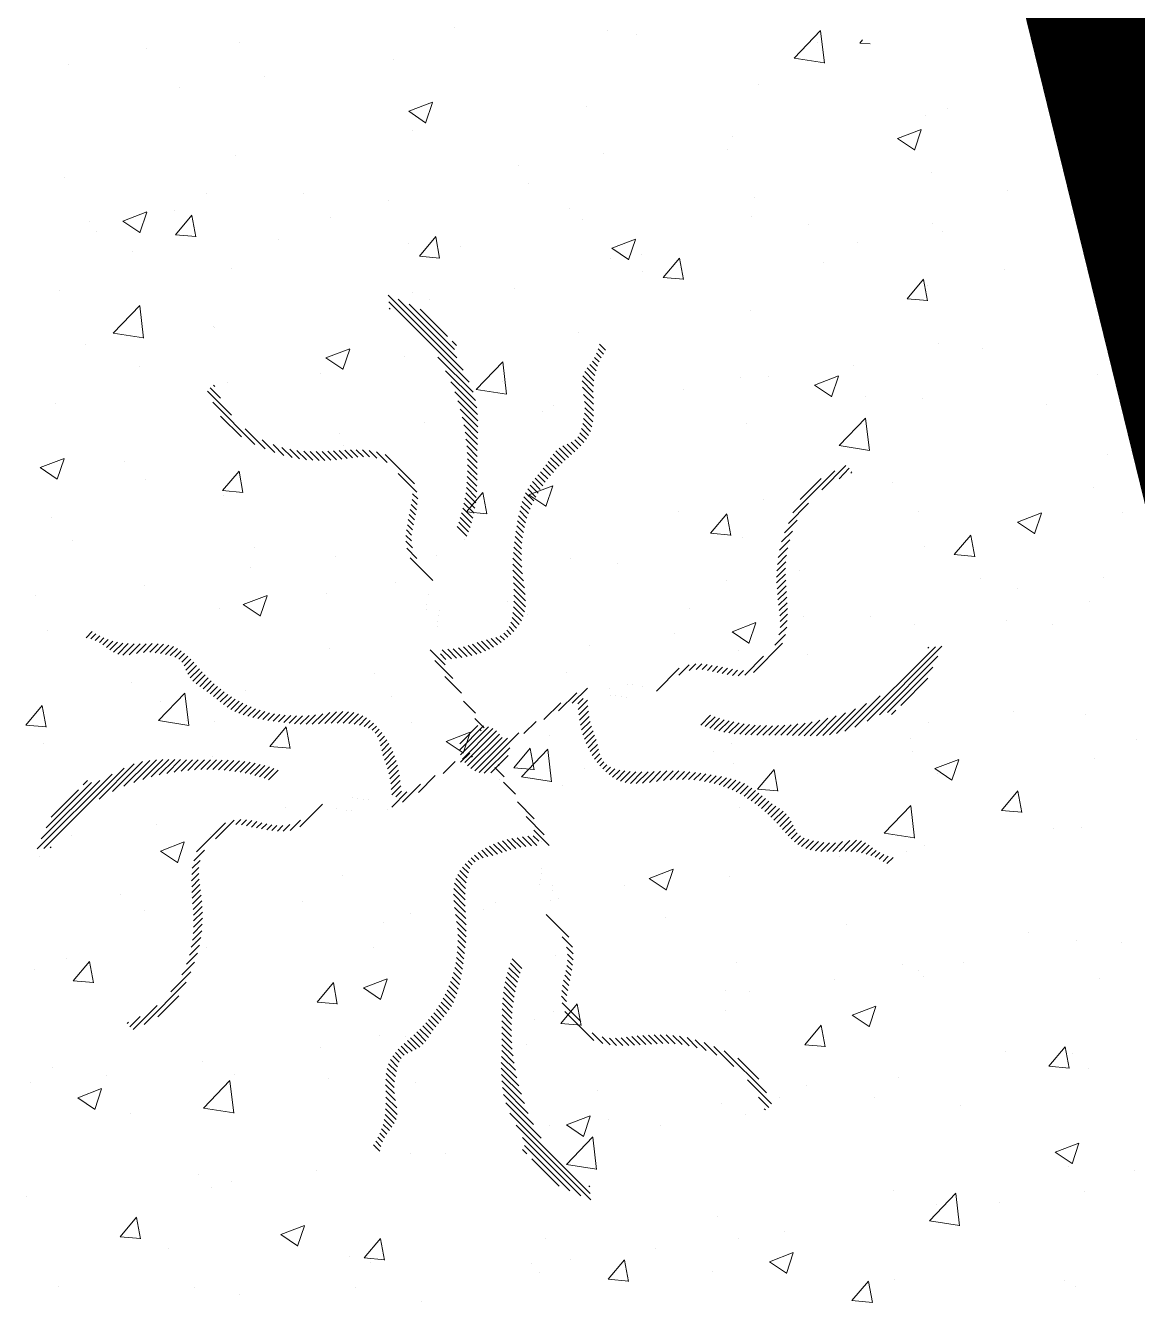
# Model space of a CAD drawing. Header units: metres. Extents: x -8 to 247, y -4 to 148.
# Drawn here: x 234.332 to 235.313, y 85.214 to 86.341 of the extents above; entities that cross this region are included whole.
import ezdxf

# ---------------------------------------------------------------- set-up
doc = ezdxf.new("R2010")
doc.units = ezdxf.units.M
doc.header["$LTSCALE"] = 5
doc.layers.add('800 Espace-vert', color=8, linetype='Continuous', lineweight=5)
doc.layers.add('801 ABRES JARDINS', color=8, linetype='Continuous', lineweight=0)
doc.layers.add('limite de propriété', color=7, linetype='Continuous')

# ---------------------------------------------------------------- blocks, each defined once
blk = doc.blocks.new('ARBRE')
at = {"layer": '800 Espace-vert', "color": 3}
for p, q in [((-0.0256, 0.6376), (-0.0256, 0.6376)), ((0.1097, 0.6343), (0.1097, 0.6343)), ((0.274, 0.6103), (0.2974, 0.6347)), ((0.3007, 0.606), (0.2974, 0.6345)), ((-0.215, 0.6242), (-0.215, 0.6242)), ((0.1346, 0.6308), (0.1346, 0.6308)), ((0.2947, 0.624), (0.2947, 0.624)), ((0.3321, 0.6236), (0.3344, 0.6264)), ((0.3321, 0.6236), (0.341, 0.6228)), ((-0.2974, 0.6185), (-0.2974, 0.6185)), ((-0.0797, 0.6093), (-0.0797, 0.6093)), ((0.274, 0.6103), (0.3007, 0.6062)), ((-0.3665, 0.605), (-0.3665, 0.605)), ((-0.1934, 0.5944), (-0.1934, 0.5944)), ((0.2428, 0.5872), (0.2428, 0.5872)), ((-0.2685, 0.5845), (-0.2685, 0.5845)), ((-0.066, 0.5634), (-0.045, 0.5715)), ((-0.0511, 0.5531), (-0.045, 0.5712)), ((0.0912, 0.568), (0.0912, 0.568)), ((0.409, 0.5658), (0.409, 0.5658)), ((-0.066, 0.5634), (-0.0511, 0.5533)), ((0.39, 0.5596), (0.39, 0.5596)), ((-0.0628, 0.5468), (-0.0628, 0.5468)), ((0.3651, 0.5394), (0.3861, 0.5474)), ((0.3801, 0.5291), (0.3862, 0.5472)), ((0.2195, 0.5408), (0.2195, 0.5408)), ((0.3651, 0.5394), (0.3801, 0.5293)), ((-0.2186, 0.5243), (-0.2186, 0.5243)), ((0.1059, 0.5258), (0.1059, 0.5258)), ((0.2151, 0.5296), (0.2151, 0.5296)), ((0.0308, 0.516), (0.0308, 0.516)), ((0.3949, 0.5098), (0.3949, 0.5098)), ((-0.3701, 0.5051), (-0.3701, 0.5051)), ((0.0401, 0.4996), (0.0401, 0.4996)), ((-0.2441, 0.491), (-0.2441, 0.491)), ((-0.1587, 0.491), (-0.1587, 0.491)), ((0.2391, 0.4873), (0.2391, 0.4873)), ((0.4619, 0.4938), (0.4619, 0.4938)), ((-0.3181, 0.4666), (-0.2971, 0.4747)), ((-0.3031, 0.4563), (-0.2971, 0.4745)), ((-0.2723, 0.4761), (-0.2723, 0.4761)), ((-0.084, 0.4843), (-0.084, 0.4843)), ((0.0762, 0.4775), (0.0762, 0.4775)), ((-0.3474, 0.4662), (-0.3474, 0.4662)), ((-0.3181, 0.4666), (-0.3031, 0.4566)), ((-0.2718, 0.4544), (-0.2573, 0.4717)), ((-0.2539, 0.4526), (-0.2573, 0.4714)), ((-0.1349, 0.4695), (-0.1349, 0.4695)), ((0.0876, 0.4681), (0.0876, 0.4681)), ((0.2363, 0.4707), (0.2363, 0.4707)), ((0.2869, 0.4637), (0.2869, 0.4637)), ((0.3965, 0.464), (0.3965, 0.464)), ((0.5188, 0.4723), (0.5188, 0.4723)), ((-0.341, 0.4575), (-0.341, 0.4575)), ((-0.2718, 0.4544), (-0.2539, 0.4529)), ((-0.0566, 0.4356), (-0.0422, 0.4529)), ((-0.0387, 0.4338), (-0.0422, 0.4526)), ((0.4052, 0.4573), (0.4052, 0.4573)), ((-0.1809, 0.4507), (-0.1809, 0.4507)), ((-0.0664, 0.447), (-0.0664, 0.447)), ((-0.0207, 0.444), (-0.0207, 0.444)), ((0.1131, 0.4426), (0.1341, 0.4507)), ((0.1131, 0.4426), (0.128, 0.4326)), ((0.128, 0.4323), (0.1341, 0.4504)), ((0.3301, 0.4474), (0.3301, 0.4474)), ((-0.3098, 0.4395), (-0.3098, 0.4395)), ((-0.0566, 0.4356), (-0.0387, 0.434)), ((0.112, 0.4337), (0.112, 0.4337)), ((0.1394, 0.4372), (0.1394, 0.4372)), ((0.1585, 0.4168), (0.173, 0.434)), ((0.1765, 0.415), (0.173, 0.4338)), ((0.2996, 0.4304), (0.2996, 0.4304)), ((0.5453, 0.431), (0.5453, 0.431)), ((-0.2223, 0.4245), (-0.2223, 0.4245)), ((0.1406, 0.4225), (0.1406, 0.4225)), ((0.4597, 0.4237), (0.4597, 0.4237)), ((0.5442, 0.4186), (0.5652, 0.4267)), ((0.5442, 0.4186), (0.5591, 0.4085)), ((0.5591, 0.4083), (0.5652, 0.4264)), ((0.027, 0.4075), (0.027, 0.4075)), ((0.1585, 0.4168), (0.1765, 0.4152)), ((0.3737, 0.398), (0.3882, 0.4152)), ((0.3917, 0.3962), (0.3882, 0.415)), ((0.3913, 0.4099), (0.3913, 0.4099)), ((-0.3738, 0.4053), (-0.3738, 0.4053)), ((-0.063, 0.4037), (-0.063, 0.4037)), ((-0.0481, 0.3976), (-0.0481, 0.3976)), ((0.3737, 0.398), (0.3917, 0.3964)), ((-0.3266, 0.3678), (-0.3032, 0.3921)), ((-0.2999, 0.3634), (-0.3032, 0.3919)), ((0.2355, 0.3874), (0.2355, 0.3874)), ((0.5765, 0.3888), (0.5765, 0.3888)), ((-0.2379, 0.3736), (-0.2379, 0.3736)), ((-0.2376, 0.3727), (-0.2376, 0.3727)), ((-0.3266, 0.3678), (-0.2999, 0.3636)), ((0.0839, 0.3682), (0.0839, 0.3682)), ((-0.3512, 0.3577), (-0.3512, 0.3577)), ((-0.139, 0.3459), (-0.118, 0.3539)), ((-0.1241, 0.3356), (-0.118, 0.3537)), ((0.4015, 0.3587), (0.4015, 0.3587)), ((0.4399, 0.3539), (0.4399, 0.3539)), ((-0.3038, 0.3385), (-0.3038, 0.3385)), ((-0.139, 0.3459), (-0.1241, 0.3358)), ((-0.0701, 0.3471), (-0.0701, 0.3471)), ((-0.0064, 0.3181), (0.017, 0.3425)), ((0.0203, 0.3138), (0.017, 0.3423)), ((0.3262, 0.339), (0.3262, 0.339)), ((-0.1437, 0.3318), (-0.1437, 0.3318)), ((0.2266, 0.3287), (0.2266, 0.3287)), ((0.2511, 0.3291), (0.2511, 0.3291)), ((0.2921, 0.3218), (0.3132, 0.3299)), ((0.3071, 0.3115), (0.3132, 0.3297)), ((0.5417, 0.3312), (0.5417, 0.3312)), ((-0.2259, 0.3246), (-0.2259, 0.3246)), ((-0.0064, 0.3181), (0.0203, 0.314)), ((0.0165, 0.325), (0.0165, 0.325)), ((0.1766, 0.3182), (0.1766, 0.3182)), ((0.2921, 0.3218), (0.3071, 0.3118)), ((-0.3774, 0.3054), (-0.3774, 0.3054)), ((0.3368, 0.3115), (0.3368, 0.3115)), ((0.3876, 0.3101), (0.3876, 0.3101)), ((0.4969, 0.3047), (0.4969, 0.3047)), ((0.0516, 0.2987), (0.0516, 0.2987)), ((0.0617, 0.3042), (0.0617, 0.3042)), ((-0.0519, 0.2892), (-0.0519, 0.2892)), ((0.2318, 0.2876), (0.2318, 0.2876)), ((0.3138, 0.2685), (0.3371, 0.2928)), ((0.3404, 0.2641), (0.3371, 0.2926)), ((-0.127, 0.2793), (-0.127, 0.2793)), ((-0.1233, 0.2687), (-0.1233, 0.2687)), ((0.0803, 0.2684), (0.0803, 0.2684)), ((0.3138, 0.2685), (0.3404, 0.2643)), ((0.5504, 0.2606), (0.5504, 0.2606)), ((-0.3911, 0.2491), (-0.3701, 0.2572)), ((-0.3911, 0.2491), (-0.3761, 0.239)), ((-0.3761, 0.2388), (-0.37, 0.2569)), ((-0.3165, 0.2544), (-0.3165, 0.2544)), ((-0.2983, 0.2386), (-0.2983, 0.2386)), ((-0.2302, 0.2288), (-0.2157, 0.246)), ((-0.2123, 0.227), (-0.2157, 0.2458)), ((-0.0737, 0.2472), (-0.0737, 0.2472)), ((-0.2302, 0.2288), (-0.2123, 0.2272)), ((-0.015, 0.21), (-0.0005, 0.2272)), ((0.0029, 0.2082), (-0.0005, 0.227)), ((0.0401, 0.2251), (0.0611, 0.2331)), ((0.055, 0.2148), (0.0611, 0.2329)), ((0.3609, 0.2356), (0.3609, 0.2356)), ((0.538, 0.2313), (0.538, 0.2313)), ((-0.2296, 0.2247), (-0.2296, 0.2247)), ((0.0401, 0.2251), (0.055, 0.215)), ((0.2473, 0.2207), (0.2473, 0.2207)), ((-0.3811, 0.2055), (-0.3811, 0.2055)), ((-0.015, 0.21), (0.0029, 0.2084)), ((0.1722, 0.2108), (0.1722, 0.2108)), ((0.2002, 0.1911), (0.2146, 0.2084)), ((0.2181, 0.1893), (0.2146, 0.2081)), ((0.384, 0.2102), (0.384, 0.2102)), ((0.4712, 0.201), (0.4922, 0.2091)), ((0.4861, 0.1907), (0.4922, 0.2089)), ((0.5641, 0.2098), (0.5641, 0.2098)), ((0.4712, 0.201), (0.4861, 0.191)), ((-0.3622, 0.1852), (-0.3622, 0.1852)), ((-0.0172, 0.1858), (-0.0172, 0.1858)), ((0.2002, 0.1911), (0.2181, 0.1896)), ((0.2282, 0.1877), (0.2282, 0.1877)), ((0.4153, 0.1723), (0.4298, 0.1895)), ((0.4333, 0.1705), (0.4298, 0.1893)), ((-0.2021, 0.1785), (-0.2021, 0.1785)), ((-0.1309, 0.1709), (-0.1309, 0.1709)), ((-0.0419, 0.1717), (-0.0419, 0.1717)), ((0.3891, 0.1797), (0.3891, 0.1797)), ((0.4153, 0.1723), (0.4333, 0.1707)), ((-0.206, 0.161), (-0.206, 0.161)), ((0.0766, 0.1685), (0.0766, 0.1685)), ((0.1182, 0.1649), (0.1182, 0.1649)), ((0.2784, 0.1582), (0.2784, 0.1582)), ((-0.0774, 0.1474), (-0.0774, 0.1474)), ((0.2142, 0.1497), (0.2142, 0.1497)), ((0.4385, 0.1514), (0.4385, 0.1514)), ((0.5466, 0.1521), (0.5466, 0.1521)), ((-0.3954, 0.136), (-0.3954, 0.136)), ((-0.299, 0.1449), (-0.299, 0.1449)), ((-0.212, 0.1283), (-0.191, 0.1364)), ((-0.1971, 0.118), (-0.191, 0.1361)), ((-0.1388, 0.1382), (-0.1388, 0.1382)), ((0.4715, 0.1422), (0.4715, 0.1422)), ((-0.2332, 0.1249), (-0.2332, 0.1249)), ((-0.212, 0.1283), (-0.1971, 0.1182)), ((0.0213, 0.1314), (0.0213, 0.1314)), ((0.1815, 0.1246), (0.1815, 0.1246)), ((0.5344, 0.1314), (0.5344, 0.1314)), ((0.0392, 0.1197), (0.0392, 0.1197)), ((0.282, 0.1173), (0.282, 0.1173)), ((0.3416, 0.1179), (0.3416, 0.1179)), ((0.461, 0.1139), (0.461, 0.1139)), ((-0.3847, 0.1057), (-0.3847, 0.1057)), ((0.1684, 0.1023), (0.1684, 0.1023)), ((0.2192, 0.1043), (0.2402, 0.1124)), ((0.2192, 0.1043), (0.2341, 0.0942)), ((0.2341, 0.094), (0.2402, 0.1121)), ((0.3803, 0.1103), (0.3803, 0.1103)), ((0.5018, 0.1111), (0.5018, 0.1111)), ((0.0933, 0.0925), (0.0933, 0.0925)), ((-0.1357, 0.0897), (-0.1357, 0.0897)), ((0.2245, 0.0878), (0.2245, 0.0878)), ((0.2861, 0.0838), (0.2861, 0.0838)), ((0.073, 0.0686), (0.073, 0.0686)), ((-0.3107, 0.0596), (-0.3107, 0.0596)), ((-0.0962, 0.0675), (-0.0962, 0.0675)), ((-0.2868, 0.0259), (-0.2634, 0.0502)), ((-0.2601, 0.0215), (-0.2634, 0.05)), ((-0.2098, 0.0526), (-0.2098, 0.0526)), ((-0.081, 0.0475), (-0.081, 0.0475)), ((0.1111, 0.0538), (0.1111, 0.0538)), ((-0.4037, 0.022), (-0.3893, 0.0392)), ((-0.3858, 0.0201), (-0.3893, 0.039)), ((-0.2849, 0.0427), (-0.2849, 0.0427)), ((-0.2868, 0.0259), (-0.2601, 0.0217)), ((-0.2618, 0.026), (-0.2618, 0.026)), ((-0.2369, 0.025), (-0.2369, 0.025)), ((-0.0639, 0.0238), (-0.0639, 0.0238)), ((0.3926, 0.0239), (0.3926, 0.0239)), ((0.4677, 0.0338), (0.4677, 0.0338)), ((0.5307, 0.0316), (0.5307, 0.0316)), ((-0.4037, 0.022), (-0.3858, 0.0204)), ((-0.1886, 0.0031), (-0.1741, 0.0204)), ((-0.1706, 0.0013), (-0.1741, 0.0201)), ((-0.1016, 0.0192), (-0.1016, 0.0192)), ((-0.0329, 0.0075), (-0.0119, 0.0156)), ((-0.018, -0.0028), (-0.0119, 0.0154)), ((0.0585, 0.0124), (0.0585, 0.0124)), ((-0.3884, 0.0058), (-0.3884, 0.0058)), ((-0.1886, 0.0031), (-0.1706, 0.0016)), ((-0.0329, 0.0075), (-0.018, -0.0025)), ((0.0266, -0.0157), (0.0411, 0.0015)), ((0.0334, -0.0238), (0.0567, 0.0006)), ((0.0446, -0.0175), (0.0411, 0.0013)), ((0.06, -0.0281), (0.0567, 0.0004)), ((0.2187, 0.0057), (0.2187, 0.0057)), ((0.3767, 0.0105), (0.3767, 0.0105)), ((0.5756, 0.0089), (0.5756, 0.0089)), ((-0.2388, -0.0062), (-0.2388, -0.0062)), ((0.2031, -0.001), (0.2031, -0.001)), ((0.3788, -0.0011), (0.3788, -0.0011)), ((0.3982, -0.0165), (0.4192, -0.0084)), ((0.4132, -0.0268), (0.4192, -0.0087)), ((0.539, -0.0079), (0.539, -0.0079)), ((0.0266, -0.0157), (0.0446, -0.0173)), ((0.0895, -0.016), (0.0895, -0.016)), ((0.2209, -0.012), (0.2209, -0.012)), ((0.2418, -0.0345), (0.2563, -0.0173)), ((0.2597, -0.0363), (0.2563, -0.0175)), ((0.3982, -0.0165), (0.4131, -0.0266)), ((0.4006, -0.0211), (0.4006, -0.0211)), ((0.0144, -0.0259), (0.0144, -0.0259)), ((0.0334, -0.0238), (0.06, -0.0279)), ((0.0693, -0.0312), (0.0693, -0.0312)), ((0.2418, -0.0345), (0.2597, -0.0361)), ((0.457, -0.0533), (0.4714, -0.0361)), ((0.4749, -0.0552), (0.4714, -0.0364)), ((-0.1751, -0.0508), (-0.1751, -0.0508)), ((-0.0847, -0.0524), (-0.0847, -0.0524)), ((0.2257, -0.0512), (0.2257, -0.0512)), ((0.3535, -0.0734), (0.3769, -0.0491)), ((0.3802, -0.0778), (0.3769, -0.0493)), ((0.457, -0.0533), (0.4749, -0.0549)), ((-0.2887, -0.0658), (-0.2887, -0.0658)), ((-0.3638, -0.0757), (-0.3638, -0.0757)), ((-0.2405, -0.0749), (-0.2405, -0.0749)), ((0.3535, -0.0734), (0.3802, -0.0776)), ((0.5024, -0.0696), (0.5024, -0.0696)), ((0.5271, -0.0683), (0.5271, -0.0683)), ((-0.285, -0.0892), (-0.264, -0.0812)), ((-0.285, -0.0892), (-0.2701, -0.0993)), ((-0.2701, -0.0995), (-0.264, -0.0814)), ((0.0507, -0.0812), (0.0507, -0.0812)), ((0.373, -0.0894), (0.373, -0.0894)), ((0.3887, -0.0845), (0.3887, -0.0845)), ((-0.392, -0.0941), (-0.392, -0.0941)), ((0.3136, -0.0944), (0.3136, -0.0944)), ((-0.1242, -0.1112), (-0.1242, -0.1112)), ((0.1462, -0.1133), (0.1672, -0.1052)), ((0.1611, -0.1236), (0.1672, -0.1054)), ((0.2172, -0.1119), (0.2172, -0.1119)), ((0.1242, -0.1193), (0.1242, -0.1193)), ((0.1462, -0.1133), (0.1611, -0.1233)), ((-0.3202, -0.1273), (-0.3202, -0.1273)), ((-0.16, -0.1341), (-0.16, -0.1341)), ((0.0106, -0.1343), (0.0106, -0.1343)), ((0.0657, -0.1311), (0.0657, -0.1311)), ((-0.2992, -0.1413), (-0.2992, -0.1413)), ((-0.0645, -0.1442), (-0.0645, -0.1442)), ((0.0001, -0.1409), (0.0001, -0.1409)), ((-0.0883, -0.1522), (-0.0883, -0.1522)), ((0.1603, -0.1476), (0.1603, -0.1476)), ((0.3204, -0.1544), (0.3204, -0.1544)), ((-0.2569, -0.1676), (-0.2569, -0.1676)), ((0.4805, -0.1612), (0.4805, -0.1612)), ((0.5234, -0.1682), (0.5234, -0.1682)), ((-0.254, -0.1691), (-0.254, -0.1691)), ((-0.2441, -0.1747), (-0.2441, -0.1747)), ((-0.0968, -0.1744), (-0.0968, -0.1744)), ((0.5632, -0.1701), (0.5632, -0.1701)), ((-0.3676, -0.1841), (-0.3676, -0.1841)), ((-0.3621, -0.2037), (-0.3476, -0.1865)), ((-0.3442, -0.2055), (-0.3476, -0.1867)), ((0.0634, -0.1812), (0.0634, -0.1812)), ((0.2235, -0.1879), (0.2235, -0.1879)), ((0.3694, -0.1893), (0.3694, -0.1893)), ((0.4234, -0.1879), (0.4234, -0.1879)), ((-0.3957, -0.1939), (-0.3957, -0.1939)), ((-0.1059, -0.21), (-0.0849, -0.202)), ((-0.091, -0.2203), (-0.0849, -0.2022)), ((0.3098, -0.2028), (0.3098, -0.2028)), ((0.3837, -0.1947), (0.3837, -0.1947)), ((0.3882, -0.2001), (0.3882, -0.2001)), ((0.5438, -0.2015), (0.5438, -0.2015)), ((-0.3621, -0.2037), (-0.3442, -0.2053)), ((-0.1469, -0.2225), (-0.1325, -0.2053)), ((-0.129, -0.2243), (-0.1325, -0.2055)), ((-0.1059, -0.21), (-0.091, -0.2201)), ((0.2136, -0.2118), (0.2136, -0.2118)), ((0.2347, -0.2127), (0.2347, -0.2127)), ((-0.1469, -0.2225), (-0.129, -0.2241)), ((0.0682, -0.2414), (0.0827, -0.2241)), ((0.0862, -0.2432), (0.0827, -0.2244)), ((0.0621, -0.231), (0.0621, -0.231)), ((0.2133, -0.2302), (0.2133, -0.2302)), ((0.3252, -0.234), (0.3462, -0.226)), ((0.3252, -0.234), (0.3402, -0.2441)), ((0.3402, -0.2443), (0.3462, -0.2262)), ((0.0453, -0.2377), (0.0453, -0.2377)), ((0.0682, -0.2414), (0.0862, -0.2429)), ((0.2834, -0.2602), (0.2979, -0.2429)), ((0.3014, -0.262), (0.2979, -0.2432)), ((-0.092, -0.2521), (-0.092, -0.2521)), ((-0.0684, -0.2526), (-0.0684, -0.2526)), ((-0.1435, -0.2625), (-0.1435, -0.2625)), ((0.0383, -0.2602), (0.0383, -0.2602)), ((0.2834, -0.2602), (0.3014, -0.2617)), ((0.4601, -0.266), (0.4601, -0.266)), ((0.4986, -0.279), (0.5131, -0.2618)), ((0.5165, -0.2808), (0.5131, -0.262)), ((0.5198, -0.268), (0.5198, -0.268)), ((-0.3799, -0.2798), (-0.3799, -0.2798)), ((-0.2478, -0.2746), (-0.2478, -0.2746)), ((0.4986, -0.279), (0.5165, -0.2806)), ((0.534, -0.2813), (0.534, -0.2813)), ((-0.3329, -0.2875), (-0.3329, -0.2875)), ((-0.247, -0.316), (-0.2237, -0.2917)), ((-0.2204, -0.3203), (-0.2237, -0.2919)), ((-0.2197, -0.2866), (-0.2197, -0.2866)), ((-0.1366, -0.2902), (-0.1366, -0.2902)), ((0.3658, -0.2892), (0.3658, -0.2892)), ((-0.3993, -0.2938), (-0.3993, -0.2938)), ((-0.358, -0.3068), (-0.337, -0.2987)), ((-0.343, -0.3171), (-0.337, -0.299)), ((-0.0596, -0.2933), (-0.0596, -0.2933)), ((0.1006, -0.3001), (0.1006, -0.3001)), ((0.2852, -0.296), (0.2852, -0.296)), ((-0.358, -0.3068), (-0.3431, -0.3168)), ((0.2099, -0.3116), (0.2099, -0.3116)), ((0.2607, -0.3069), (0.2607, -0.3069)), ((0.3445, -0.3062), (0.3445, -0.3062)), ((0.4209, -0.3136), (0.4209, -0.3136)), ((-0.3116, -0.3203), (-0.3116, -0.3203)), ((-0.247, -0.316), (-0.2204, -0.3202)), ((0.0732, -0.3308), (0.0942, -0.3227)), ((0.0881, -0.3411), (0.0942, -0.323)), ((0.1102, -0.3261), (0.1102, -0.3261)), ((0.2309, -0.3212), (0.2309, -0.3212)), ((0.0584, -0.3309), (0.0584, -0.3309)), ((0.0732, -0.3308), (0.0881, -0.3409)), ((0.1558, -0.331), (0.1558, -0.331)), ((0.0731, -0.3657), (0.0965, -0.3413)), ((0.0998, -0.37), (0.0965, -0.3415)), ((0.5043, -0.3548), (0.5253, -0.3468)), ((0.5192, -0.3651), (0.5253, -0.347)), ((-0.0956, -0.352), (-0.0956, -0.352)), ((-0.0647, -0.3561), (-0.0647, -0.3561)), ((-0.0337, -0.356), (-0.0337, -0.356)), ((0.5043, -0.3548), (0.5192, -0.3649)), ((-0.1473, -0.3709), (-0.1473, -0.3709)), ((0.0731, -0.3657), (0.0998, -0.3698)), ((0.5161, -0.3679), (0.5161, -0.3679)), ((0.5747, -0.371), (0.5747, -0.371)), ((-0.2514, -0.3745), (-0.2514, -0.3745)), ((-0.2224, -0.3808), (-0.2224, -0.3808)), ((-0.403, -0.3937), (-0.403, -0.3937)), ((-0.2397, -0.3861), (-0.2397, -0.3861)), ((0.3621, -0.389), (0.3621, -0.389)), ((0.3933, -0.4153), (0.4167, -0.391)), ((0.42, -0.4197), (0.4167, -0.3912)), ((0.5302, -0.3897), (0.5302, -0.3897)), ((0.3997, -0.401), (0.3997, -0.401)), ((0.4551, -0.3996), (0.4551, -0.3996)), ((-0.3205, -0.4294), (-0.306, -0.4121)), ((-0.3026, -0.4312), (-0.306, -0.4124)), ((0.2063, -0.4115), (0.2063, -0.4115)), ((0.3933, -0.4153), (0.42, -0.4195)), ((-0.1789, -0.4276), (-0.1579, -0.4195)), ((-0.1789, -0.4276), (-0.164, -0.4376)), ((-0.164, -0.4379), (-0.1579, -0.4197)), ((0.2656, -0.4245), (0.2656, -0.4245)), ((-0.3205, -0.4294), (-0.3026, -0.4309)), ((-0.1053, -0.4482), (-0.0908, -0.431)), ((-0.0874, -0.45), (-0.0908, -0.4312)), ((0.0548, -0.4307), (0.0548, -0.4307)), ((0.152, -0.4395), (0.152, -0.4395)), ((0.2248, -0.4311), (0.2248, -0.4311)), ((-0.2781, -0.4399), (-0.2781, -0.4399)), ((-0.118, -0.4466), (-0.118, -0.4466)), ((-0.1053, -0.4482), (-0.0874, -0.4498)), ((0.0769, -0.4494), (0.0769, -0.4494)), ((0.1099, -0.467), (0.1243, -0.4498)), ((0.1278, -0.4688), (0.1243, -0.45)), ((0.2522, -0.4516), (0.2732, -0.4435)), ((0.2672, -0.4619), (0.2732, -0.4438)), ((-0.0993, -0.4518), (-0.0993, -0.4518)), ((0.0421, -0.4534), (0.0421, -0.4534)), ((0.0498, -0.4611), (0.0498, -0.4611)), ((0.2023, -0.4602), (0.2023, -0.4602)), ((0.2522, -0.4516), (0.2672, -0.4617)), ((-0.375, -0.4734), (-0.375, -0.4734)), ((0.1099, -0.467), (0.1278, -0.4686)), ((0.325, -0.4858), (0.3395, -0.4686)), ((0.343, -0.4876), (0.3395, -0.4688)), ((0.3624, -0.4669), (0.3624, -0.4669)), ((0.5125, -0.4678), (0.5125, -0.4678)), ((-0.2551, -0.4743), (-0.2551, -0.4743)), ((-0.2149, -0.4802), (-0.2149, -0.4802)), ((-0.1126, -0.4743), (-0.1126, -0.4743)), ((0.5226, -0.4737), (0.5226, -0.4737)), ((-0.0547, -0.4869), (-0.0547, -0.4869)), ((0.325, -0.4858), (0.343, -0.4874))]:
    blk.add_line(p, q, dxfattribs=at)
at = {"layer": '801 ABRES JARDINS', "color": 3}
for p, q in [((-0.018, 0.3351), (-0.0841, 0.4012)), ((-0.0127, 0.3245), (-0.0836, 0.3954)), ((-0.0236, 0.346), (-0.0752, 0.3976)), ((-0.0824, 0.3888), (-0.0832, 0.3896)), ((-0.0279, 0.3556), (-0.0656, 0.3933)), ((-0.0318, 0.3648), (-0.0559, 0.3889)), ((-0.0256, 0.3533), (-0.0279, 0.3556)), ((-0.0238, 0.3568), (-0.0276, 0.3606)), ((0.1038, 0.3459), (0.0997, 0.3499)), ((0.1057, 0.3493), (0.1011, 0.3539)), ((0.1077, 0.3526), (0.1022, 0.358)), ((-0.0091, 0.3156), (-0.0402, 0.3466)), ((0.0993, 0.3345), (0.0937, 0.34)), ((0.1006, 0.3385), (0.096, 0.3431)), ((0.1021, 0.3423), (0.098, 0.3463)), ((-0.0071, 0.3082), (-0.0335, 0.3346)), ((0.097, 0.3208), (0.0877, 0.3301)), ((0.0974, 0.3257), (0.0894, 0.3338)), ((0.0982, 0.3302), (0.0915, 0.337)), ((-0.2222, 0.2953), (-0.2434, 0.3165)), ((-0.2319, 0.3104), (-0.2411, 0.3195)), ((-0.2369, 0.3207), (-0.2381, 0.3218)), ((-0.006, 0.3018), (-0.0289, 0.3247)), ((-0.0054, 0.296), (-0.0254, 0.316)), ((0.0968, 0.3157), (0.0869, 0.3256)), ((0.0969, 0.3104), (0.0872, 0.32)), ((-0.2018, 0.2696), (-0.2388, 0.3067)), ((-0.0051, 0.2904), (-0.0227, 0.308)), ((0.097, 0.305), (0.0883, 0.3136)), ((0.097, 0.2996), (0.0892, 0.3074)), ((-0.2136, 0.2761), (-0.2321, 0.2946)), ((-0.0051, 0.285), (-0.0206, 0.3005)), ((-0.0051, 0.2798), (-0.0188, 0.2935)), ((0.0964, 0.2896), (0.089, 0.297)), ((0.0969, 0.2945), (0.0894, 0.3019)), ((-0.1925, 0.2657), (-0.2102, 0.2833)), ((-0.0053, 0.2746), (-0.0174, 0.2868)), ((0.0927, 0.2774), (0.0865, 0.2837)), ((0.0944, 0.281), (0.0875, 0.2879)), ((0.0956, 0.2851), (0.0883, 0.2924)), ((-0.184, 0.2624), (-0.1952, 0.2736)), ((-0.0054, 0.2694), (-0.0163, 0.2804)), ((-0.0055, 0.2642), (-0.0155, 0.2742)), ((0.0833, 0.2656), (0.0773, 0.2716)), ((0.0859, 0.2683), (0.0806, 0.2736)), ((0.0884, 0.2711), (0.0832, 0.2763)), ((0.0907, 0.2741), (0.0851, 0.2797)), ((-0.1761, 0.2598), (-0.1857, 0.2695)), ((-0.1689, 0.2579), (-0.1779, 0.2669)), ((-0.1624, 0.2567), (-0.1709, 0.2653)), ((-0.1563, 0.2559), (-0.1646, 0.2642)), ((-0.1506, 0.2555), (-0.1586, 0.2636)), ((-0.1451, 0.2554), (-0.153, 0.2633)), ((-0.1399, 0.2554), (-0.1477, 0.2632)), ((-0.1348, 0.2556), (-0.1425, 0.2634)), ((-0.1298, 0.256), (-0.1375, 0.2636)), ((-0.125, 0.2565), (-0.1325, 0.264)), ((-0.1203, 0.257), (-0.1275, 0.2643)), ((-0.1156, 0.2577), (-0.1225, 0.2646)), ((-0.1109, 0.2582), (-0.1175, 0.2648)), ((-0.1059, 0.2586), (-0.1123, 0.2649)), ((-0.1005, 0.2585), (-0.1068, 0.2648)), ((-0.0941, 0.2574), (-0.101, 0.2643)), ((-0.0851, 0.2537), (-0.0945, 0.2631)), ((-0.061, 0.2349), (-0.0867, 0.2606)), ((-0.0056, 0.259), (-0.0148, 0.2682)), ((-0.0056, 0.2537), (-0.0144, 0.2625)), ((0.0694, 0.253), (0.0614, 0.2609)), ((0.0721, 0.2556), (0.0639, 0.2638)), ((0.0749, 0.2581), (0.0667, 0.2662)), ((0.0777, 0.2606), (0.0701, 0.2682)), ((0.0805, 0.2631), (0.0737, 0.2699)), ((-0.0056, 0.2484), (-0.0141, 0.2569)), ((-0.0056, 0.2431), (-0.014, 0.2515)), ((0.0591, 0.2421), (0.0527, 0.2485)), ((0.0616, 0.2449), (0.055, 0.2515)), ((0.0641, 0.2477), (0.0571, 0.2546)), ((0.0667, 0.2504), (0.0592, 0.2578)), ((0.2985, 0.2296), (0.3197, 0.2508)), ((0.3136, 0.2393), (0.3227, 0.2485)), ((-0.0587, 0.2273), (-0.0752, 0.2438)), ((-0.0058, 0.2327), (-0.0143, 0.2412)), ((-0.0057, 0.2379), (-0.0141, 0.2463)), ((0.0522, 0.233), (0.0456, 0.2397)), ((0.0544, 0.2361), (0.0479, 0.2426)), ((0.0567, 0.2391), (0.0503, 0.2455)), ((0.2729, 0.2092), (0.3099, 0.2462)), ((0.2793, 0.221), (0.2979, 0.2395)), ((0.3239, 0.2443), (0.325, 0.2455)), ((-0.0581, 0.2214), (-0.0627, 0.226)), ((-0.0069, 0.2179), (-0.0157, 0.2267)), ((-0.0064, 0.2227), (-0.0151, 0.2314)), ((-0.006, 0.2277), (-0.0146, 0.2363)), ((0.0444, 0.2197), (0.0371, 0.2269)), ((0.0462, 0.2231), (0.039, 0.2304)), ((0.0481, 0.2265), (0.041, 0.2336)), ((0.0501, 0.2298), (0.0432, 0.2367)), ((-0.0591, 0.2117), (-0.0638, 0.2164)), ((-0.0584, 0.2164), (-0.0629, 0.2209)), ((-0.0084, 0.2088), (-0.0173, 0.2177)), ((-0.0076, 0.2133), (-0.0165, 0.2222)), ((0.0396, 0.2085), (0.0329, 0.2152)), ((0.0411, 0.2123), (0.0341, 0.2193)), ((0.0427, 0.2161), (0.0355, 0.2232)), ((0.2689, 0.1999), (0.2866, 0.2176)), ((-0.0619, 0.1987), (-0.0664, 0.2032)), ((-0.0609, 0.203), (-0.0656, 0.2077)), ((-0.0599, 0.2073), (-0.0647, 0.2121)), ((-0.0118, 0.1963), (-0.0205, 0.205)), ((-0.0106, 0.2004), (-0.0193, 0.2091)), ((-0.0094, 0.2045), (-0.0183, 0.2134)), ((0.0371, 0.2004), (0.0309, 0.2066)), ((0.0383, 0.2045), (0.0319, 0.2109)), ((-0.0635, 0.1896), (-0.0679, 0.1941)), ((-0.0628, 0.1943), (-0.0672, 0.1986)), ((-0.0146, 0.1885), (-0.0232, 0.1971)), ((-0.0132, 0.1923), (-0.0218, 0.201)), ((0.0344, 0.1872), (0.0286, 0.193)), ((0.0352, 0.1918), (0.0293, 0.1976)), ((0.036, 0.1962), (0.0301, 0.2021)), ((0.263, 0.1835), (0.2727, 0.1931)), ((0.2656, 0.1914), (0.2768, 0.2026)), ((-0.0626, 0.1782), (-0.0686, 0.1842)), ((-0.0636, 0.1845), (-0.0685, 0.1893)), ((0.0335, 0.1775), (0.0273, 0.1837)), ((0.0339, 0.1824), (0.028, 0.1883)), ((0.2612, 0.1763), (0.2701, 0.1853)), ((-0.0587, 0.169), (-0.0678, 0.1781)), ((-0.0446, 0.1495), (-0.0646, 0.1695)), ((0.0338, 0.1613), (0.0259, 0.1692)), ((0.0334, 0.167), (0.0263, 0.1741)), ((0.0334, 0.1723), (0.0268, 0.1789)), ((0.2592, 0.1637), (0.2674, 0.1719)), ((0.2599, 0.1698), (0.2685, 0.1783)), ((0.0343, 0.1555), (0.0258, 0.164)), ((0.0352, 0.1493), (0.0259, 0.1586)), ((0.2586, 0.1525), (0.2665, 0.1604)), ((0.2588, 0.158), (0.2668, 0.166)), ((0.0361, 0.1431), (0.0262, 0.153)), ((0.0368, 0.1371), (0.0265, 0.1474)), ((0.2586, 0.1473), (0.2664, 0.1551)), ((0.2589, 0.1422), (0.2666, 0.1499)), ((-0.0482, 0.1372), (-0.0482, 0.1372)), ((0.0371, 0.1315), (0.0267, 0.1419)), ((0.0369, 0.1263), (0.0268, 0.1365)), ((0.2592, 0.1372), (0.2669, 0.1449)), ((0.2597, 0.1324), (0.2672, 0.1399)), ((-0.0499, 0.1283), (-0.0499, 0.1283)), ((0.035, 0.1177), (0.0264, 0.1262)), ((0.0362, 0.1218), (0.0267, 0.1313)), ((0.2603, 0.1277), (0.2675, 0.1349)), ((0.2609, 0.123), (0.2678, 0.1299)), ((0.2615, 0.1183), (0.2681, 0.1249)), ((-0.0505, 0.1236), (-0.0505, 0.1236)), ((-0.0404, 0.1135), (-0.0404, 0.1135)), ((-0.0398, 0.1182), (-0.0398, 0.1182)), ((-0.0389, 0.1227), (-0.0389, 0.1227)), ((0.0314, 0.1106), (0.0252, 0.1169)), ((0.0334, 0.114), (0.0259, 0.1214)), ((0.2617, 0.1079), (0.268, 0.1142)), ((0.2618, 0.1133), (0.2682, 0.1197)), ((-0.3452, 0.1044), (-0.3506, 0.099)), ((-0.3419, 0.1024), (-0.3465, 0.0979)), ((-0.0408, 0.1087), (-0.0408, 0.1087)), ((0.0215, 0.0994), (0.018, 0.1029)), ((0.0242, 0.1019), (0.0206, 0.1056)), ((0.0268, 0.1046), (0.0226, 0.1089)), ((0.0292, 0.1075), (0.0241, 0.1127)), ((0.2569, 0.0925), (0.2663, 0.1019)), ((0.2606, 0.1015), (0.2675, 0.1084)), ((-0.3385, 0.1006), (-0.3425, 0.0965)), ((-0.3349, 0.0989), (-0.3389, 0.0948)), ((-0.3311, 0.0973), (-0.3357, 0.0928)), ((-0.3271, 0.096), (-0.3326, 0.0905)), ((-0.3228, 0.095), (-0.3296, 0.0883)), ((-0.3183, 0.0942), (-0.3264, 0.0862)), ((-0.3134, 0.0938), (-0.3227, 0.0845)), ((-0.3083, 0.0936), (-0.3182, 0.0837)), ((-0.303, 0.0936), (-0.3126, 0.084)), ((-0.2976, 0.0937), (-0.3062, 0.0851)), ((-0.2922, 0.0938), (-0.3, 0.086)), ((-0.2871, 0.0936), (-0.2945, 0.0862)), ((-0.2822, 0.0932), (-0.2896, 0.0858)), ((-0.2777, 0.0924), (-0.285, 0.0851)), ((-0.2736, 0.0912), (-0.2806, 0.0842)), ((-0.0102, 0.0833), (-0.0178, 0.0909)), ((-0.006, 0.0845), (-0.0136, 0.092)), ((-0.0021, 0.0858), (-0.0096, 0.0934)), ((0.0017, 0.0873), (-0.0057, 0.0948)), ((0.0054, 0.089), (-0.0017, 0.0961)), ((0.0089, 0.0908), (0.0025, 0.0971)), ((0.0122, 0.0927), (0.0068, 0.0982)), ((0.0155, 0.0948), (0.0109, 0.0993)), ((0.0185, 0.097), (0.0147, 0.1008)), ((0.2381, 0.0684), (0.2638, 0.0941)), ((0.3277, 0.0201), (0.3986, 0.091)), ((0.3383, 0.0254), (0.4044, 0.0915)), ((0.392, 0.0898), (0.3928, 0.0906)), ((-0.27, 0.0895), (-0.2763, 0.0832)), ((-0.2667, 0.0875), (-0.2723, 0.0819)), ((-0.2637, 0.0852), (-0.2689, 0.08)), ((-0.2609, 0.0827), (-0.2662, 0.0774)), ((-0.2582, 0.08), (-0.2642, 0.0741)), ((-0.0338, 0.0751), (-0.0471, 0.0884)), ((-0.027, 0.063), (-0.043, 0.079)), ((-0.0332, 0.0798), (-0.0381, 0.0847)), ((-0.0284, 0.0803), (-0.0364, 0.0883)), ((-0.0237, 0.0809), (-0.0316, 0.0888)), ((-0.019, 0.0815), (-0.0268, 0.0893)), ((-0.0145, 0.0823), (-0.0222, 0.09)), ((0.2305, 0.0661), (0.247, 0.0826)), ((0.3492, 0.031), (0.4008, 0.0826)), ((-0.2557, 0.0773), (-0.2625, 0.0705)), ((-0.2532, 0.0745), (-0.2608, 0.0669)), ((-0.2507, 0.0717), (-0.2588, 0.0635)), ((-0.2482, 0.0689), (-0.2564, 0.0607)), ((0.1527, 0.052), (0.1727, 0.072)), ((0.1722, 0.0661), (0.1813, 0.0752)), ((0.1814, 0.07), (0.1874, 0.076)), ((0.1877, 0.071), (0.1926, 0.0759)), ((0.1928, 0.0709), (0.1973, 0.0753)), ((0.1975, 0.0702), (0.2018, 0.0746)), ((0.2019, 0.0693), (0.2064, 0.0738)), ((0.2062, 0.0683), (0.2109, 0.073)), ((0.2105, 0.0673), (0.2153, 0.0721)), ((0.2149, 0.0665), (0.2197, 0.0712)), ((0.2196, 0.0658), (0.2241, 0.0703)), ((0.2246, 0.0655), (0.2292, 0.0701)), ((0.3588, 0.0353), (0.3965, 0.073)), ((-0.2456, 0.0662), (-0.2535, 0.0582)), ((-0.243, 0.0635), (-0.2504, 0.056)), ((-0.2403, 0.0609), (-0.2472, 0.0539)), ((-0.2375, 0.0583), (-0.2441, 0.0517)), ((-0.0194, 0.0501), (-0.0342, 0.0649)), ((0.1269, 0.0579), (0.1269, 0.0579)), ((0.1316, 0.0573), (0.1316, 0.0573)), ((0.368, 0.0392), (0.3921, 0.0633)), ((-0.2347, 0.0559), (-0.2411, 0.0495)), ((-0.2317, 0.0535), (-0.2381, 0.0471)), ((-0.2287, 0.0512), (-0.2352, 0.0447)), ((-0.2256, 0.049), (-0.2323, 0.0423)), ((-0.2224, 0.0469), (-0.2293, 0.04)), ((0.0662, 0.0344), (0.0822, 0.0504)), ((0.0783, 0.0412), (0.0917, 0.0545)), ((0.0831, 0.0406), (0.088, 0.0455)), ((0.1119, 0.0482), (0.1119, 0.0482)), ((0.1168, 0.0478), (0.1168, 0.0478)), ((0.1214, 0.0472), (0.1214, 0.0472)), ((0.1259, 0.0463), (0.1259, 0.0463)), ((0.1404, 0.0556), (0.1404, 0.0556)), ((0.3188, 0.0165), (0.3499, 0.0476)), ((-0.2191, 0.0449), (-0.2262, 0.0378)), ((-0.2157, 0.043), (-0.223, 0.0357)), ((-0.2123, 0.0412), (-0.2195, 0.0339)), ((-0.2087, 0.0395), (-0.2158, 0.0323)), ((-0.205, 0.0379), (-0.2119, 0.0309)), ((-0.2011, 0.0364), (-0.2078, 0.0297)), ((-0.1971, 0.0351), (-0.2035, 0.0287)), ((-0.193, 0.0339), (-0.1992, 0.0277)), ((-0.1241, 0.0339), (-0.1345, 0.0235)), ((-0.0071, 0.0325), (-0.0177, 0.0431)), ((0.0533, 0.0268), (0.0681, 0.0416)), ((0.0835, 0.0358), (0.0916, 0.0438)), ((0.0841, 0.0311), (0.092, 0.039)), ((0.0848, 0.0264), (0.0926, 0.0342)), ((0.3051, 0.0134), (0.328, 0.0363)), ((0.3115, 0.0145), (0.3378, 0.0409)), ((0.3565, 0.033), (0.3588, 0.0353)), ((0.36, 0.0312), (0.3638, 0.035)), ((-0.1888, 0.0328), (-0.1947, 0.0269)), ((-0.1844, 0.0319), (-0.1902, 0.0261)), ((-0.1798, 0.0312), (-0.1856, 0.0254)), ((-0.175, 0.0307), (-0.181, 0.0247)), ((-0.1701, 0.0303), (-0.1763, 0.0241)), ((-0.1649, 0.0302), (-0.1715, 0.0236)), ((-0.1596, 0.0302), (-0.1667, 0.0231)), ((-0.1539, 0.0305), (-0.1618, 0.0227)), ((-0.1481, 0.0311), (-0.1566, 0.0226)), ((-0.1419, 0.032), (-0.1512, 0.0227)), ((-0.1357, 0.0329), (-0.1456, 0.0229)), ((-0.1297, 0.0336), (-0.14, 0.0233)), ((-0.119, 0.0337), (-0.1291, 0.0236)), ((-0.1144, 0.033), (-0.1239, 0.0235)), ((-0.1103, 0.0318), (-0.1188, 0.0232)), ((-0.1066, 0.0301), (-0.114, 0.0227)), ((-0.1032, 0.0282), (-0.1095, 0.0219)), ((-0.1001, 0.026), (-0.1053, 0.0208)), ((-0.0972, 0.0236), (-0.1015, 0.0194)), ((0.0005, 0.0196), (-0.0077, 0.0278)), ((0.0357, 0.0145), (0.0463, 0.0251)), ((0.0856, 0.0219), (0.0933, 0.0296)), ((0.0865, 0.0176), (0.0942, 0.0252)), ((0.1917, 0.022), (0.2003, 0.0306)), ((0.1956, 0.0206), (0.2042, 0.0292)), ((0.1995, 0.0192), (0.2082, 0.0279)), ((0.2036, 0.018), (0.2123, 0.0267)), ((0.2077, 0.0168), (0.2166, 0.0257)), ((0.2121, 0.0158), (0.2209, 0.0247)), ((0.2165, 0.015), (0.2254, 0.0239)), ((0.2212, 0.0143), (0.23, 0.0231)), ((0.2675, 0.0129), (0.2774, 0.0229)), ((0.2727, 0.0128), (0.2836, 0.0237)), ((0.2778, 0.0127), (0.29, 0.0248)), ((0.283, 0.0125), (0.2967, 0.0262)), ((0.2882, 0.0125), (0.3037, 0.028)), ((0.2936, 0.0125), (0.3112, 0.0301)), ((0.2992, 0.0128), (0.3192, 0.0328)), ((-0.0945, 0.021), (-0.0982, 0.0174)), ((-0.092, 0.0182), (-0.0955, 0.0148)), ((-0.0896, 0.0153), (-0.0934, 0.0115)), ((-0.0874, 0.0122), (-0.0919, 0.0077)), ((-0.0213, -0.0001), (0.0001, 0.0213)), ((-0.021, 0.0055), (-0.005, 0.0215)), ((-0.0204, -0.0044), (0.0044, 0.0203)), ((-0.0187, -0.0081), (0.0083, 0.0189)), ((-0.0166, -0.0112), (0.0115, 0.0168)), ((-0.014, -0.014), (0.014, 0.014)), ((-0.0022, 0.017), (-0.0031, 0.0179)), ((0.0228, 0.0069), (0.031, 0.0151)), ((0.0877, 0.0134), (0.0953, 0.021)), ((0.089, 0.0095), (0.0966, 0.017)), ((0.0905, 0.0057), (0.098, 0.0131)), ((0.226, 0.0138), (0.2347, 0.0225)), ((0.2309, 0.0134), (0.2395, 0.022)), ((0.2359, 0.0132), (0.2444, 0.0217)), ((0.2411, 0.0131), (0.2495, 0.0215)), ((0.2463, 0.013), (0.2548, 0.0214)), ((0.2516, 0.013), (0.2602, 0.0215)), ((0.2569, 0.013), (0.2657, 0.0218)), ((0.2622, 0.013), (0.2715, 0.0222)), ((-0.0853, 0.009), (-0.0908, 0.0035)), ((-0.0834, 0.0056), (-0.0898, -0.0007)), ((-0.0816, 0.0021), (-0.0887, -0.0049)), ((-0.0111, -0.0164), (0.0164, 0.0111)), ((-0.0077, -0.0183), (0.0202, 0.0096)), ((-0.0039, -0.0198), (0.0228, 0.0069)), ((0.0006, -0.0206), (0.0232, 0.002)), ((0.0202, 0.0096), (0.0211, 0.0105)), ((0.0922, 0.002), (0.0993, 0.0091)), ((0.094, -0.0015), (0.1004, 0.0049)), ((0.0959, -0.0048), (0.1014, 0.0006)), ((-0.3008, -0.0103), (-0.3272, -0.0367)), ((-0.2944, -0.0092), (-0.3174, -0.0321)), ((-0.2886, -0.0086), (-0.3086, -0.0287)), ((-0.283, -0.0084), (-0.3006, -0.026)), ((-0.2776, -0.0083), (-0.2931, -0.0238)), ((-0.2724, -0.0084), (-0.2861, -0.0221)), ((-0.2672, -0.0085), (-0.2794, -0.0207)), ((-0.262, -0.0086), (-0.273, -0.0195)), ((-0.2568, -0.0087), (-0.2668, -0.0187)), ((-0.2516, -0.0088), (-0.2609, -0.018)), ((-0.2463, -0.0088), (-0.2551, -0.0176)), ((-0.241, -0.0088), (-0.2495, -0.0173)), ((-0.2357, -0.0088), (-0.2441, -0.0172)), ((-0.2305, -0.0089), (-0.2389, -0.0173)), ((-0.2253, -0.009), (-0.2338, -0.0175)), ((-0.2203, -0.0093), (-0.2289, -0.0179)), ((-0.2153, -0.0096), (-0.224, -0.0183)), ((-0.2105, -0.0102), (-0.2193, -0.019)), ((-0.2059, -0.0108), (-0.2148, -0.0197)), ((-0.0799, -0.0015), (-0.0874, -0.0089)), ((-0.0784, -0.0053), (-0.086, -0.0129)), ((-0.0771, -0.0093), (-0.0847, -0.0168)), ((-0.0251, -0.0103), (-0.0357, -0.0209)), ((-0.0122, -0.0027), (-0.0204, -0.0109)), ((-0.0096, -0.0054), (-0.0105, -0.0063)), ((0.0063, -0.0202), (0.0216, -0.0049)), ((0.098, -0.0081), (0.1026, -0.0035)), ((0.1002, -0.0111), (0.1041, -0.0073)), ((0.1026, -0.0141), (0.1061, -0.0106)), ((-0.3277, -0.0213), (-0.3938, -0.0873)), ((-0.3171, -0.016), (-0.388, -0.0868)), ((-0.3082, -0.0123), (-0.3392, -0.0434)), ((-0.2014, -0.0117), (-0.2103, -0.0205)), ((-0.1971, -0.0127), (-0.206, -0.0215)), ((-0.193, -0.0138), (-0.2017, -0.0225)), ((-0.1889, -0.015), (-0.1976, -0.0237)), ((-0.1849, -0.0164), (-0.1936, -0.025)), ((-0.1811, -0.0178), (-0.1897, -0.0264)), ((-0.0759, -0.0134), (-0.0835, -0.021)), ((-0.0749, -0.0177), (-0.0826, -0.0254)), ((-0.0741, -0.0222), (-0.0819, -0.03)), ((0.0101, -0.0154), (0.0183, -0.0236)), ((0.0128, -0.0128), (0.0137, -0.0137)), ((0.1051, -0.0168), (0.1088, -0.0132)), ((0.1078, -0.0194), (0.1121, -0.0152)), ((0.1107, -0.0218), (0.1159, -0.0167)), ((0.1139, -0.024), (0.1201, -0.0178)), ((0.1172, -0.026), (0.1247, -0.0185)), ((0.1209, -0.0276), (0.1295, -0.019)), ((0.125, -0.0288), (0.1345, -0.0193)), ((0.1296, -0.0295), (0.1397, -0.0194)), ((0.1347, -0.0297), (0.1451, -0.0193)), ((0.1403, -0.0294), (0.1506, -0.0191)), ((0.1463, -0.0287), (0.1562, -0.0188)), ((0.1525, -0.0278), (0.1618, -0.0185)), ((0.1587, -0.0269), (0.1672, -0.0184)), ((0.1646, -0.0264), (0.1724, -0.0185)), ((0.1702, -0.026), (0.1773, -0.0189)), ((0.1756, -0.026), (0.1821, -0.0194)), ((0.1807, -0.0261), (0.1869, -0.0199)), ((0.1856, -0.0265), (0.1916, -0.0206)), ((0.1904, -0.027), (0.1962, -0.0212)), ((0.195, -0.0278), (0.2008, -0.0219)), ((-0.3386, -0.0269), (-0.3902, -0.0785)), ((-0.3482, -0.0312), (-0.3859, -0.0688)), ((-0.3494, -0.027), (-0.3532, -0.0308)), ((-0.3459, -0.0288), (-0.3482, -0.0312)), ((-0.0735, -0.0269), (-0.0814, -0.0348)), ((-0.0729, -0.0316), (-0.0809, -0.0396)), ((-0.0556, -0.0302), (-0.0716, -0.0462)), ((-0.0427, -0.0226), (-0.0575, -0.0374)), ((0.0177, -0.0283), (0.0283, -0.0389)), ((0.1994, -0.0287), (0.2053, -0.0227)), ((0.2036, -0.0297), (0.2098, -0.0235)), ((0.2078, -0.0309), (0.2142, -0.0245)), ((0.2117, -0.0322), (0.2184, -0.0255)), ((0.2156, -0.0337), (0.2225, -0.0267)), ((0.2193, -0.0353), (0.2264, -0.0281)), ((0.2229, -0.037), (0.2301, -0.0297)), ((0.2264, -0.0388), (0.2336, -0.0316)), ((0.2298, -0.0407), (0.2368, -0.0336)), ((-0.3574, -0.0351), (-0.3815, -0.0592)), ((-0.1153, -0.0422), (-0.1153, -0.0422)), ((-0.1108, -0.043), (-0.1108, -0.043)), ((-0.1061, -0.0436), (-0.1061, -0.0436)), ((-0.1013, -0.0441), (-0.1013, -0.0441)), ((-0.0677, -0.037), (-0.081, -0.0504)), ((-0.0725, -0.0365), (-0.0773, -0.0414)), ((0.233, -0.0427), (0.2399, -0.0358)), ((0.2362, -0.0448), (0.2429, -0.0382)), ((0.2393, -0.0471), (0.2458, -0.0405)), ((0.2423, -0.0493), (0.2488, -0.0429)), ((-0.1421, -0.0478), (-0.1621, -0.0678)), ((-0.1298, -0.0514), (-0.1298, -0.0514)), ((-0.1209, -0.0531), (-0.1209, -0.0531)), ((-0.1162, -0.0537), (-0.1162, -0.0537)), ((0.03, -0.0459), (0.0448, -0.0607)), ((0.2453, -0.0517), (0.2517, -0.0453)), ((0.2481, -0.0542), (0.2547, -0.0476)), ((0.2509, -0.0567), (0.2579, -0.0497)), ((0.2536, -0.0593), (0.2611, -0.0518)), ((0.2562, -0.062), (0.2642, -0.054)), ((-0.2275, -0.0642), (-0.2532, -0.0899)), ((-0.2199, -0.0619), (-0.2364, -0.0784)), ((-0.214, -0.0614), (-0.2186, -0.0659)), ((-0.209, -0.0616), (-0.2135, -0.0661)), ((-0.2043, -0.0623), (-0.209, -0.067)), ((-0.1999, -0.0632), (-0.2047, -0.068)), ((-0.1956, -0.0642), (-0.2003, -0.0688)), ((-0.1913, -0.0651), (-0.1958, -0.0696)), ((-0.1869, -0.066), (-0.1912, -0.0704)), ((-0.1822, -0.0667), (-0.1867, -0.0711)), ((-0.1771, -0.0668), (-0.1819, -0.0717)), ((-0.1708, -0.0658), (-0.1768, -0.0718)), ((-0.1616, -0.062), (-0.1707, -0.071)), ((0.0376, -0.0588), (0.0536, -0.0748)), ((0.2588, -0.0647), (0.267, -0.0565)), ((0.2613, -0.0675), (0.2695, -0.0593)), ((0.2638, -0.0703), (0.2714, -0.0627)), ((0.2663, -0.0731), (0.2731, -0.0663)), ((0.0251, -0.0782), (0.0328, -0.0859)), ((0.0296, -0.0774), (0.0374, -0.0852)), ((0.0343, -0.0767), (0.0422, -0.0846)), ((0.039, -0.0761), (0.047, -0.0842)), ((0.0439, -0.0757), (0.0488, -0.0806)), ((0.0444, -0.0709), (0.0578, -0.0843)), ((0.2688, -0.0759), (0.2748, -0.0699)), ((0.2715, -0.0785), (0.2768, -0.0732)), ((0.2743, -0.081), (0.2795, -0.0758)), ((0.2773, -0.0833), (0.2829, -0.0777)), ((-0.3814, -0.0856), (-0.3822, -0.0864)), ((-0.2463, -0.0883), (-0.2557, -0.0978)), ((-0.0016, -0.0885), (0.0039, -0.094)), ((0.0017, -0.0866), (0.0081, -0.093)), ((0.0052, -0.0848), (0.0123, -0.0919)), ((0.0089, -0.0831), (0.0163, -0.0906)), ((0.0127, -0.0816), (0.0203, -0.0892)), ((0.0167, -0.0803), (0.0242, -0.0879)), ((0.0208, -0.0791), (0.0284, -0.0868)), ((0.2806, -0.0853), (0.2869, -0.0791)), ((0.2843, -0.087), (0.2912, -0.0801)), ((0.2883, -0.0882), (0.2956, -0.0809)), ((0.2928, -0.089), (0.3002, -0.0816)), ((0.2977, -0.0895), (0.3052, -0.082)), ((0.3028, -0.0896), (0.3106, -0.0818)), ((0.3082, -0.0896), (0.3168, -0.0809)), ((0.3136, -0.0895), (0.3232, -0.0798)), ((0.3189, -0.0894), (0.3289, -0.0795)), ((0.3241, -0.0896), (0.3334, -0.0803)), ((0.3289, -0.09), (0.337, -0.082)), ((0.3335, -0.0908), (0.3402, -0.0841)), ((0.3377, -0.0919), (0.3432, -0.0863)), ((0.3417, -0.0932), (0.3463, -0.0886)), ((-0.25, -0.0974), (-0.2569, -0.1042)), ((-0.0162, -0.1004), (-0.012, -0.1047)), ((-0.0136, -0.0977), (-0.01, -0.1014)), ((-0.0108, -0.0952), (-0.0074, -0.0987)), ((-0.0079, -0.0928), (-0.0041, -0.0967)), ((-0.0048, -0.0906), (-0.0003, -0.0952)), ((0.3455, -0.0947), (0.3495, -0.0906)), ((0.3491, -0.0964), (0.3531, -0.0923)), ((0.3525, -0.0983), (0.3571, -0.0937)), ((0.3558, -0.1003), (0.3613, -0.0948)), ((-0.2512, -0.1091), (-0.2575, -0.1155)), ((-0.2511, -0.1037), (-0.2574, -0.11)), ((-0.0227, -0.1098), (-0.0153, -0.1173)), ((-0.0208, -0.1065), (-0.0145, -0.1127)), ((-0.0186, -0.1033), (-0.0134, -0.1085)), ((0.051, -0.1094), (0.051, -0.1094)), ((0.0515, -0.1045), (0.0515, -0.1045)), ((-0.2508, -0.1141), (-0.2574, -0.1207)), ((-0.2503, -0.1188), (-0.2572, -0.1258)), ((-0.2496, -0.1235), (-0.2569, -0.1308)), ((-0.0263, -0.1222), (-0.0162, -0.1323)), ((-0.0256, -0.1176), (-0.0161, -0.1271)), ((-0.0244, -0.1135), (-0.0158, -0.1221)), ((0.0496, -0.1185), (0.0496, -0.1185)), ((0.0504, -0.114), (0.0504, -0.114)), ((0.0611, -0.1195), (0.0611, -0.1195)), ((-0.2491, -0.1282), (-0.2566, -0.1357)), ((-0.2486, -0.1331), (-0.2562, -0.1407)), ((-0.0265, -0.1273), (-0.0161, -0.1377)), ((-0.0262, -0.1329), (-0.0159, -0.1432)), ((0.0588, -0.133), (0.0588, -0.133)), ((0.0605, -0.1242), (0.0605, -0.1242)), ((-0.2482, -0.138), (-0.256, -0.1457)), ((-0.248, -0.1431), (-0.2558, -0.1509)), ((-0.0255, -0.1389), (-0.0155, -0.1488)), ((-0.0246, -0.1451), (-0.0153, -0.1544)), ((0.0552, -0.1453), (0.0752, -0.1653)), ((-0.2481, -0.1538), (-0.2562, -0.1618)), ((-0.248, -0.1484), (-0.2559, -0.1562)), ((-0.0237, -0.1513), (-0.0152, -0.1598)), ((-0.0231, -0.1572), (-0.0153, -0.165)), ((-0.2493, -0.1656), (-0.2579, -0.1741)), ((-0.2485, -0.1595), (-0.2568, -0.1678)), ((-0.0228, -0.1628), (-0.0157, -0.1699)), ((-0.0228, -0.1682), (-0.0162, -0.1747)), ((0.0694, -0.1648), (0.0784, -0.1739)), ((-0.2524, -0.1793), (-0.2621, -0.189)), ((-0.2505, -0.1721), (-0.2595, -0.1811)), ((-0.0233, -0.1782), (-0.0173, -0.1842)), ((-0.0229, -0.1733), (-0.0167, -0.1795)), ((0.0732, -0.174), (0.0792, -0.18)), ((0.0742, -0.1803), (0.0791, -0.1852)), ((-0.255, -0.1872), (-0.2662, -0.1984)), ((-0.0245, -0.1876), (-0.0187, -0.1934)), ((-0.0238, -0.183), (-0.018, -0.1888)), ((0.0238, -0.1882), (0.0324, -0.1968)), ((0.0252, -0.1843), (0.0338, -0.1929)), ((0.0734, -0.1901), (0.0778, -0.1944)), ((0.0741, -0.1854), (0.0785, -0.1899)), ((-0.2583, -0.1958), (-0.2759, -0.2134)), ((-0.0277, -0.2004), (-0.0213, -0.2068)), ((-0.0265, -0.1963), (-0.0203, -0.2024)), ((-0.0254, -0.192), (-0.0195, -0.1979)), ((0.0201, -0.2004), (0.0289, -0.2092)), ((0.0212, -0.1962), (0.0299, -0.2049)), ((0.0224, -0.1921), (0.0311, -0.2008)), ((0.0716, -0.1988), (0.0762, -0.2035)), ((0.0725, -0.1945), (0.077, -0.199)), ((-0.2622, -0.205), (-0.2993, -0.2421)), ((-0.0321, -0.2119), (-0.0249, -0.219)), ((-0.0305, -0.2082), (-0.0235, -0.2151)), ((-0.029, -0.2043), (-0.0223, -0.211)), ((0.0176, -0.2138), (0.0263, -0.2226)), ((0.0182, -0.2091), (0.0271, -0.218)), ((0.0191, -0.2047), (0.0279, -0.2135)), ((0.069, -0.2122), (0.0735, -0.2167)), ((0.0697, -0.2075), (0.0744, -0.2123)), ((0.0706, -0.2031), (0.0753, -0.2079)), ((-0.2879, -0.2254), (-0.3091, -0.2466)), ((-0.2687, -0.2168), (-0.2873, -0.2354)), ((-0.0375, -0.2224), (-0.0304, -0.2294)), ((-0.0356, -0.219), (-0.0284, -0.2262)), ((-0.0338, -0.2155), (-0.0265, -0.2227)), ((0.0167, -0.2235), (0.0253, -0.2321)), ((0.017, -0.2186), (0.0257, -0.2273)), ((0.0688, -0.2172), (0.0733, -0.2218)), ((0.0693, -0.2231), (0.0858, -0.2396)), ((-0.303, -0.2352), (-0.3121, -0.2443)), ((-0.0461, -0.2349), (-0.0397, -0.2414)), ((-0.0438, -0.2319), (-0.0373, -0.2384)), ((-0.0416, -0.2288), (-0.0349, -0.2355)), ((-0.0395, -0.2256), (-0.0326, -0.2325)), ((0.0163, -0.2337), (0.0247, -0.2421)), ((0.0164, -0.2285), (0.0249, -0.237)), ((0.0716, -0.2307), (0.0973, -0.2564)), ((-0.3133, -0.2402), (-0.3144, -0.2413)), ((-0.0561, -0.2462), (-0.0486, -0.2537)), ((-0.0535, -0.2435), (-0.0465, -0.2505)), ((-0.0509, -0.2407), (-0.0443, -0.2473)), ((-0.0485, -0.2379), (-0.0421, -0.2443)), ((0.0162, -0.2389), (0.0246, -0.2474)), ((0.0162, -0.2442), (0.0247, -0.2528)), ((-0.0699, -0.2589), (-0.0631, -0.2657)), ((-0.0671, -0.2564), (-0.0595, -0.264)), ((-0.0643, -0.2539), (-0.0561, -0.2621)), ((-0.0615, -0.2514), (-0.0533, -0.2596)), ((-0.0588, -0.2488), (-0.0508, -0.2568)), ((0.0162, -0.2495), (0.025, -0.2583)), ((0.0162, -0.2548), (0.0254, -0.2641)), ((0.0957, -0.2495), (0.1052, -0.259)), ((0.1048, -0.2532), (0.1116, -0.2601)), ((0.1111, -0.2543), (0.1174, -0.2606)), ((0.1165, -0.2544), (0.1229, -0.2608)), ((0.1215, -0.2541), (0.1281, -0.2607)), ((0.1262, -0.2535), (0.1332, -0.2604)), ((0.1309, -0.2529), (0.1382, -0.2601)), ((0.1356, -0.2523), (0.1431, -0.2598)), ((0.1405, -0.2518), (0.1481, -0.2595)), ((0.1454, -0.2515), (0.1531, -0.2592)), ((0.1505, -0.2512), (0.1583, -0.259)), ((0.1558, -0.2512), (0.1636, -0.2591)), ((0.1612, -0.2514), (0.1692, -0.2594)), ((0.1669, -0.2518), (0.1752, -0.26)), ((0.173, -0.2525), (0.1815, -0.2611)), ((0.1795, -0.2538), (0.1885, -0.2627)), ((0.1867, -0.2556), (0.1964, -0.2653)), ((0.1946, -0.2582), (0.2058, -0.2694)), ((-0.0801, -0.2699), (-0.0745, -0.2755)), ((-0.0778, -0.2669), (-0.0726, -0.2721)), ((-0.0753, -0.2641), (-0.07, -0.2694)), ((-0.0726, -0.2614), (-0.0667, -0.2674)), ((0.0159, -0.2704), (0.0281, -0.2826)), ((0.016, -0.2653), (0.0269, -0.2762)), ((0.0161, -0.2601), (0.0261, -0.27)), ((0.2032, -0.2615), (0.2208, -0.2792)), ((0.2124, -0.2655), (0.2495, -0.3025)), ((-0.085, -0.2809), (-0.0777, -0.2882)), ((-0.0838, -0.2769), (-0.0768, -0.2838)), ((-0.0821, -0.2732), (-0.0758, -0.2795)), ((0.0157, -0.2756), (0.0295, -0.2893)), ((0.0157, -0.2808), (0.0312, -0.2964)), ((0.2242, -0.2719), (0.2428, -0.2905)), ((-0.0862, -0.2903), (-0.0788, -0.2978)), ((-0.0858, -0.2854), (-0.0784, -0.2928)), ((0.0158, -0.2862), (0.0334, -0.3038)), ((0.016, -0.2918), (0.0361, -0.3118)), ((0.2328, -0.2911), (0.254, -0.3123)), ((-0.0864, -0.2954), (-0.0786, -0.3032)), ((-0.0863, -0.3008), (-0.0777, -0.3094)), ((0.0166, -0.2977), (0.0395, -0.3206)), ((0.0177, -0.3041), (0.0441, -0.3304)), ((-0.0862, -0.3062), (-0.0766, -0.3158)), ((-0.0862, -0.3115), (-0.0763, -0.3215)), ((0.0197, -0.3114), (0.0508, -0.3425)), ((0.2426, -0.3062), (0.2517, -0.3153)), ((-0.0876, -0.3261), (-0.0809, -0.3328)), ((-0.0868, -0.3215), (-0.0788, -0.3296)), ((-0.0864, -0.3167), (-0.0771, -0.326)), ((0.0233, -0.3203), (0.0942, -0.3912)), ((0.2476, -0.3165), (0.2487, -0.3176)), ((-0.0915, -0.3381), (-0.0874, -0.3421)), ((-0.09, -0.3343), (-0.0854, -0.3389)), ((-0.0886, -0.3303), (-0.0831, -0.3358)), ((0.0287, -0.3309), (0.0947, -0.397)), ((-0.097, -0.3484), (-0.0916, -0.3539)), ((-0.095, -0.3451), (-0.0905, -0.3497)), ((-0.0932, -0.3417), (-0.0891, -0.3457)), ((0.0343, -0.3418), (0.0859, -0.3934)), ((0.0362, -0.3491), (0.0386, -0.3514)), ((0.0344, -0.3526), (0.0382, -0.3564)), ((0.0386, -0.3514), (0.0762, -0.3891)), ((0.0425, -0.3607), (0.0666, -0.3847)), ((0.093, -0.3846), (0.0938, -0.3855))]:
    blk.add_line(p, q, dxfattribs=at)

msp = doc.modelspace()

# ---------------------------------------------------------------- linework, layer by layer
at = {"layer": 'limite de propriété', "color": 8, "const_width": 0.5, "flags": 128}
msp.add_lwpolyline([(208.3676, 38.3776), (244.2749, 38.4149), (246.4999, 41.3239), (233.2536, 95.4034)], dxfattribs=at)

# ---------------------------------------------------------------- block references
at = {"layer": '801 ABRES JARDINS', "color": 8}
msp.add_blockref('ARBRE', (234.7359, 85.7021), dxfattribs=at)

doc.saveas('drawing.dxf')
